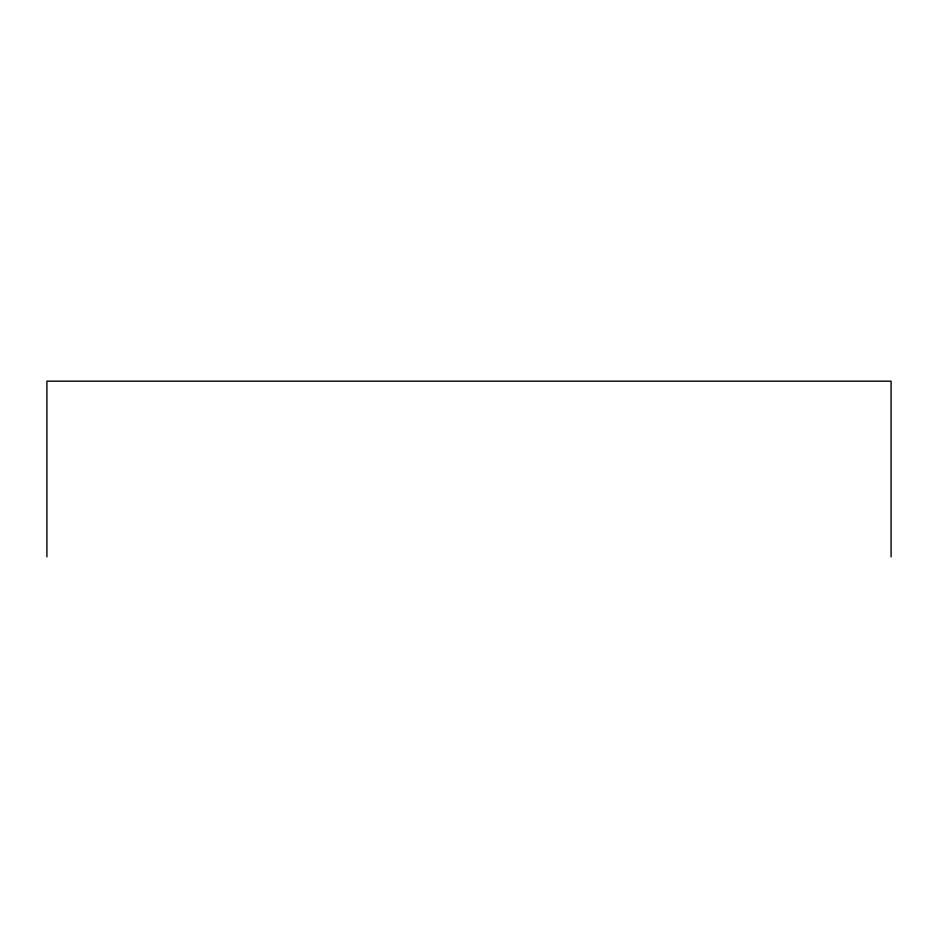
<?xml version="1.0" encoding="UTF-8"?>
<svg xmlns="http://www.w3.org/2000/svg" width="938" height="938" viewBox="0 0 938 938"><rect width="100%" height="100%" fill="white"/><g stroke="black" fill="none" stroke-linecap="round" stroke-linejoin="round"><path stroke-width="1.41" d="M891.1 556.832L891.1 381.168L46.9 381.168L46.9 556.832"/></g></svg>
